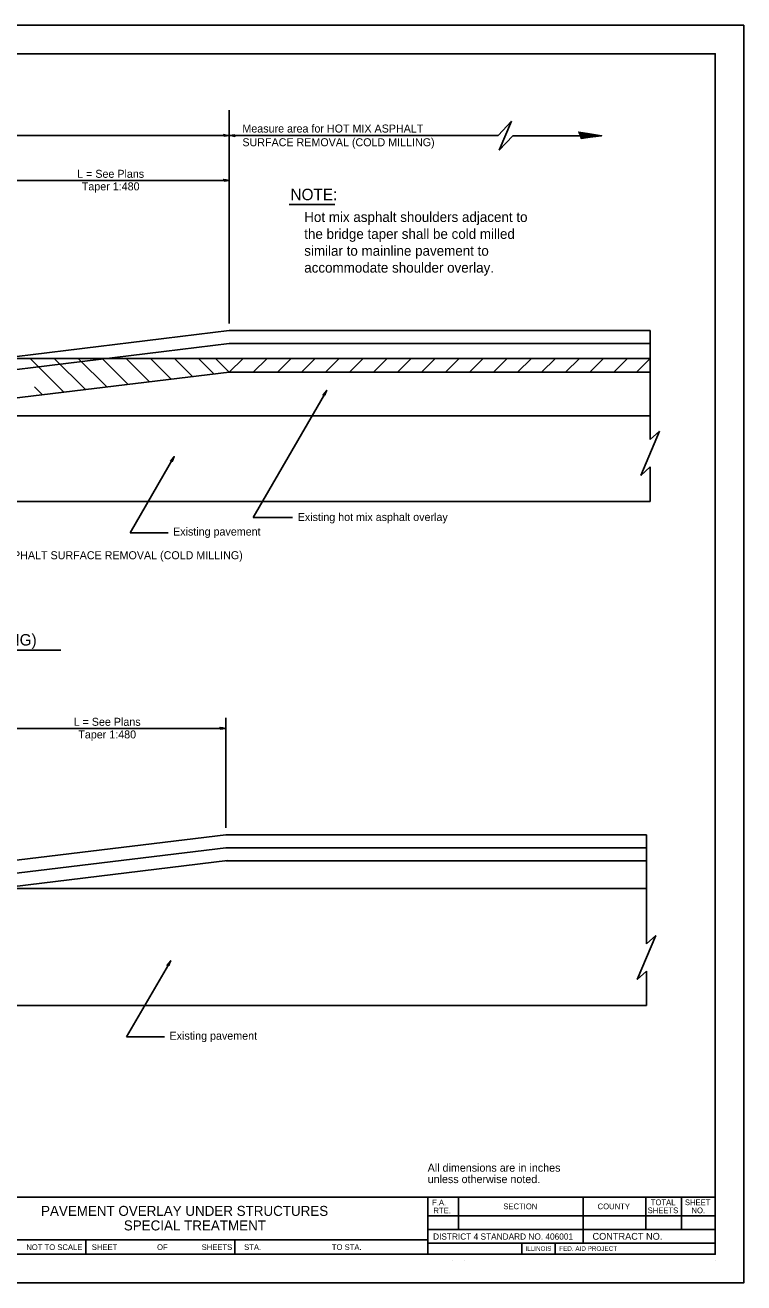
# Model space of a CAD drawing. Extents: x 0 to 2.83, y -0.09 to 1.83.
# Drawn here: x 1.786 to 2.833, y 0 to 1.833 of the extents above; entities that cross this region are included whole.
import ezdxf

# ---------------------------------------------------------------- set-up
doc = ezdxf.new("R2010")
doc.units = 0
for name, color, linetype in [('RD_Pr_Roadway_Dimensions', 7, 'Continuous'), ('RD_Pr_Roadway_Notes', 7, 'Continuous'), ('SH_General_Details', 7, 'Continuous'), ('SH_Printer_Plotting_Border', 7, 'Continuous')]:
    doc.layers.add(name, color=color, linetype=linetype)

msp = doc.modelspace()

# ---------------------------------------------------------------- linework, layer by layer
at = {"layer": 'RD_Pr_Roadway_Dimensions'}
for p, q in [((2.0838, 1.3983), (2.0838, 1.7096)), ((2.4754, 1.6725), (2.4947, 1.6932)), ((2.4947, 1.6932), (2.4768, 1.6513)), ((0.8838, 1.6725), (2.0838, 1.6725)), ((2.0838, 1.6725), (2.4754, 1.6725)), ((2.4768, 1.6513), (2.4969, 1.6722)), ((2.4969, 1.6722), (2.6261, 1.6722)), ((1.7504, 1.6071), (2.0838, 1.6071)), ((1.7453, 0.8083), (2.0787, 0.8083)), ((2.0787, 0.6634), (2.0787, 0.8234))]:
    msp.add_line(p, q, dxfattribs=at)
for points in [[(2.0761, 1.6726), (2.0764, 1.6714), (2.0796, 1.6719), (2.0838, 1.6725), (2.0793, 1.6731), (2.0754, 1.6738), (2.0761, 1.6726), (2.0765, 1.6718), (2.081, 1.6725), (2.076, 1.6733), (2.0768, 1.6724), (2.0789, 1.6725), (2.0769, 1.6728)], [(2.0914, 1.6724), (2.0912, 1.6735), (2.0879, 1.673), (2.0838, 1.6725), (2.0882, 1.6719), (2.0921, 1.6712), (2.0914, 1.6724), (2.0911, 1.6731), (2.0866, 1.6725), (2.0915, 1.6716), (2.0908, 1.6726), (2.0887, 1.6724), (2.0907, 1.6721)], [(2.5955, 1.6727), (2.5966, 1.6681), (2.6095, 1.6701), (2.6261, 1.6722), (2.6084, 1.6747), (2.5928, 1.6774), (2.5955, 1.6727), (2.5969, 1.6697), (2.615, 1.6723), (2.5952, 1.6757), (2.5981, 1.6719), (2.6064, 1.6724), (2.5984, 1.6736)], [(2.0761, 1.6072), (2.0764, 1.6061), (2.0796, 1.6066), (2.0838, 1.6071), (2.0793, 1.6077), (2.0754, 1.6084), (2.0761, 1.6072), (2.0765, 1.6065), (2.081, 1.6071), (2.076, 1.608), (2.0768, 1.607), (2.0789, 1.6072), (2.0769, 1.6075)], [(2.071, 0.8084), (2.0713, 0.8073), (2.0745, 0.8078), (2.0787, 0.8083), (2.0742, 0.8089), (2.0703, 0.8096), (2.071, 0.8084), (2.0714, 0.8076), (2.0759, 0.8083), (2.071, 0.8092), (2.0717, 0.8082), (2.0738, 0.8083), (2.0718, 0.8086)]]:
    msp.add_lwpolyline(points, dxfattribs=at)
at = {"layer": 'RD_Pr_Roadway_Notes'}
for p, q in [((2.1711, 1.572), (2.2375, 1.572)), ((2.1188, 1.1158), (2.2257, 1.301)), ((1.9394, 1.0933), (2.0036, 1.2044)), ((2.1188, 1.1158), (2.1759, 1.1158)), ((1.9394, 1.0933), (1.9946, 1.0933)), ((1.031, 0.9223), (1.8386, 0.9223)), ((1.9343, 0.3584), (1.9985, 0.4695)), ((1.9343, 0.3584), (1.9895, 0.3584))]:
    msp.add_line(p, q, dxfattribs=at)
for points in [[(2.2218, 1.2944), (2.2229, 1.2941), (2.2241, 1.2971), (2.2257, 1.301), (2.223, 1.2975), (2.2205, 1.2944), (2.2218, 1.2944), (2.2226, 1.2944), (2.2243, 1.2986), (2.2211, 1.2947), (2.2223, 1.2949), (2.2232, 1.2968), (2.222, 1.2952)], [(1.9997, 1.1978), (2.0008, 1.1975), (2.002, 1.2005), (2.0036, 1.2044), (2.0008, 1.2009), (1.9983, 1.1978), (1.9997, 1.1978), (2.0005, 1.1978), (2.0022, 1.202), (1.999, 1.1982), (2.0002, 1.1983), (2.0011, 1.2002), (1.9998, 1.1986)], [(1.9946, 0.4629), (1.9957, 0.4626), (1.9969, 0.4656), (1.9985, 0.4695), (1.9957, 0.466), (1.9932, 0.4629), (1.9946, 0.4629), (1.9954, 0.4628), (1.9971, 0.4671), (1.9939, 0.4632), (1.9951, 0.4634), (1.996, 0.4653), (1.9947, 0.4637)]]:
    msp.add_lwpolyline(points, dxfattribs=at)
at = {"layer": 'SH_General_Details'}
for p, q in [((2.8333, 1.8333), (0, 1.8333)), ((2.8333, 0), (2.8333, 1.8333)), ((1.7504, 1.3476), (2.0838, 1.3881)), ((2.0838, 1.3881), (2.6968, 1.3881)), ((2.6968, 1.3881), (2.6968, 1.2291)), ((1.7504, 1.3287), (2.0838, 1.3692)), ((2.0838, 1.3692), (2.6968, 1.3692)), ((2.0838, 1.3476), (1.7504, 1.3476)), ((1.843, 1.2984), (1.7938, 1.3476)), ((1.8742, 1.3021), (1.8288, 1.3476)), ((1.9054, 1.3059), (1.8638, 1.3476)), ((1.9366, 1.3097), (1.8988, 1.3476)), ((1.9678, 1.3135), (1.9338, 1.3476)), ((1.9991, 1.3173), (1.9688, 1.3476)), ((2.0303, 1.3211), (2.0038, 1.3476)), ((2.0615, 1.3249), (2.0388, 1.3476)), ((2.0838, 1.3276), (2.0638, 1.3476)), ((2.0838, 1.3476), (2.6968, 1.3476)), ((2.0838, 1.3276), (2.1038, 1.3476)), ((2.1188, 1.3276), (2.1388, 1.3476)), ((2.1538, 1.3276), (2.1738, 1.3476)), ((2.1888, 1.3276), (2.2088, 1.3476)), ((2.2238, 1.3276), (2.2438, 1.3476)), ((2.2588, 1.3276), (2.2788, 1.3476)), ((2.2938, 1.3276), (2.3138, 1.3476)), ((2.3288, 1.3276), (2.3488, 1.3476)), ((2.3638, 1.3276), (2.3838, 1.3476)), ((2.3988, 1.3276), (2.4188, 1.3476)), ((2.4338, 1.3276), (2.4538, 1.3476)), ((2.4688, 1.3276), (2.4888, 1.3476)), ((2.5038, 1.3276), (2.5238, 1.3476)), ((2.5388, 1.3276), (2.5588, 1.3476)), ((2.5738, 1.3276), (2.5938, 1.3476)), ((2.6088, 1.3276), (2.6288, 1.3476)), ((2.6438, 1.3276), (2.6638, 1.3476)), ((2.6768, 1.3276), (2.6968, 1.3476)), ((1.7504, 1.2871), (2.0838, 1.3276)), ((2.0838, 1.3276), (2.6968, 1.3276)), ((1.8118, 1.2946), (1.8001, 1.3063)), ((0.2708, 1.2638), (2.6968, 1.2638)), ((2.7103, 1.2413), (2.6832, 1.1771)), ((2.6968, 1.2291), (2.7103, 1.2413)), ((2.6832, 1.1771), (2.6968, 1.1893)), ((2.6968, 1.1893), (2.6968, 1.1392)), ((0.2708, 1.1392), (2.6968, 1.1392)), ((1.7453, 0.6127), (2.0787, 0.6531)), ((2.0787, 0.6531), (2.6917, 0.6531)), ((2.6917, 0.6531), (2.6917, 0.4942)), ((1.7453, 0.5938), (2.0787, 0.6342)), ((2.0787, 0.6342), (2.6917, 0.6342)), ((1.7465, 0.5749), (2.081, 0.6155)), ((2.0787, 0.6153), (2.6917, 0.6153)), ((0.2657, 0.5749), (2.6917, 0.5749)), ((2.7052, 0.5064), (2.6781, 0.4422)), ((2.6917, 0.4942), (2.7052, 0.5064)), ((2.6781, 0.4422), (2.6917, 0.4544)), ((2.6917, 0.4544), (2.6917, 0.4043)), ((0.2657, 0.4043), (2.6917, 0.4043)), ((0.1667, 0.125), (2.7917, 0.125)), ((2.3729, 0.125), (2.3729, 0.0417)), ((2.4179, 0.125), (2.4179, 0.0779)), ((2.5995, 0.125), (2.5995, 0.0579)), ((2.6905, 0.125), (2.6905, 0.0779)), ((2.7423, 0.125), (2.7423, 0.0779)), ((2.3729, 0.0979), (2.7917, 0.0979)), ((2.3729, 0.0779), (2.7917, 0.0779)), ((1.7312, 0.0625), (2.3729, 0.0625)), ((1.875, 0.0625), (1.875, 0.0417)), ((2.0917, 0.0625), (2.0917, 0.0417)), ((2.3729, 0.0579), (2.7917, 0.0579)), ((2.5101, 0.0579), (2.5101, 0.0417)), ((2.5585, 0.0579), (2.5585, 0.0417)), ((2.4095, 0.0333), (2.4095, 0.0333)), ((2.4262, 0.0333), (2.4262, 0.0333)), ((2.7917, 0.0333), (2.7917, 0.0333)), ((2.8333, 0), (0, 0))]:
    msp.add_line(p, q, dxfattribs=at)
msp.add_lwpolyline([(0.1667, 1.7917), (2.7917, 1.7917), (2.7917, 0.0417), (0.1667, 0.0417)], close=True, dxfattribs=at)
at = {"layer": 'SH_Printer_Plotting_Border'}
msp.add_lwpolyline([(0, 0), (2.8333, 0), (2.8333, 1.8333), (0, 1.8333)], close=True, dxfattribs=at)

# ---------------------------------------------------------------- texts
at = {"layer": 'RD_Pr_Roadway_Dimensions'}
for s, p in [('Measure area for HOT MIX ASPHALT', (2.1029, 1.6768)), ('SURFACE REMOVAL (COLD MILLING)', (2.1029, 1.6568)), ('L = See Plans', (1.8622, 1.6108)), ('Taper 1:480', (1.869, 1.5925)), ('L = See Plans', (1.8571, 0.812)), ('Taper 1:480', (1.8639, 0.7936))]:
    msp.add_text(s, height=0.011667, dxfattribs=at).set_placement(p)
at = {"layer": 'RD_Pr_Roadway_Notes'}
for s, height, p in [('NOTE:', 0.01667, (2.173, 1.5782)), ('Hot mix asphalt shoulders adjacent to ', 0.014583, (2.193, 1.5464)), ('the bridge taper shall be cold milled ', 0.014583, (2.193, 1.5218)), ('similar to mainline pavement to', 0.014583, (2.193, 1.4972)), ('accommodate shoulder overlay.', 0.014583, (2.193, 1.4726)), ('Existing hot mix asphalt overlay', 0.011667, (2.1835, 1.1105)), ('Existing pavement', 0.011667, (2.0019, 1.0893)), ('PROPOSED HOT MIX ASPHALT SURFACE REMOVAL (COLD MILLING)', 0.011667, (1.5859, 1.0548)), ('CASE 1:  WITH HOT MIX ASPHALT SURFACE REMOVAL (COLD MILLING)', 0.016667, (1.0354, 0.929)), ('Existing pavement', 0.011667, (1.9968, 0.3544)), ('All dimensions are in inches ', 0.011668, (2.3728, 0.162)), ('unless otherwise noted.', 0.011668, (2.3728, 0.1454))]:
    msp.add_text(s, height=height, dxfattribs=at).set_placement(p)
at = {"layer": 'SH_General_Details'}
for s, height, p in [('PAVEMENT OVERLAY UNDER STRUCTURES', 0.014583, (1.8096, 0.0976)), ('F.A.  ', 0.00833, (2.3793, 0.1129)), ('SECTION', 0.00833, (2.483, 0.1073)), ('COUNTY', 0.00833, (2.6204, 0.1073)), ('SHEETS', 0.00833, (2.6932, 0.1015)), ('TOTAL', 0.00833, (2.6978, 0.1132)), ('SHEET', 0.00833, (2.7475, 0.1132)), ('NO.', 0.00833, (2.7571, 0.1015)), ('RTE.', 0.00833, (2.3812, 0.1012)), ('SPECIAL TREATMENT', 0.014583, (1.9302, 0.0764)), ('NOT TO SCALE', 0.008333, (1.7881, 0.0478)), ('SHEET', 0.00833, (1.8835, 0.0479)), ('OF', 0.00833, (1.9786, 0.0479)), ('SHEETS', 0.00833, (2.0435, 0.0479)), ('STA.', 0.00833, (2.1054, 0.0479)), ('TO STA.', 0.00833, (2.2332, 0.0479)), ('DISTRICT 4 STANDARD NO. 406001', 0.009025, (2.3807, 0.063)), ('CONTRACT NO.      ', 0.01, (2.6129, 0.0628)), ('ILLINOIS', 0.00667, (2.5152, 0.0466)), ('FED. AID PROJECT', 0.006667, (2.5644, 0.0466))]:
    msp.add_text(s, height=height, dxfattribs=at).set_placement(p)

doc.saveas('drawing.dxf')
